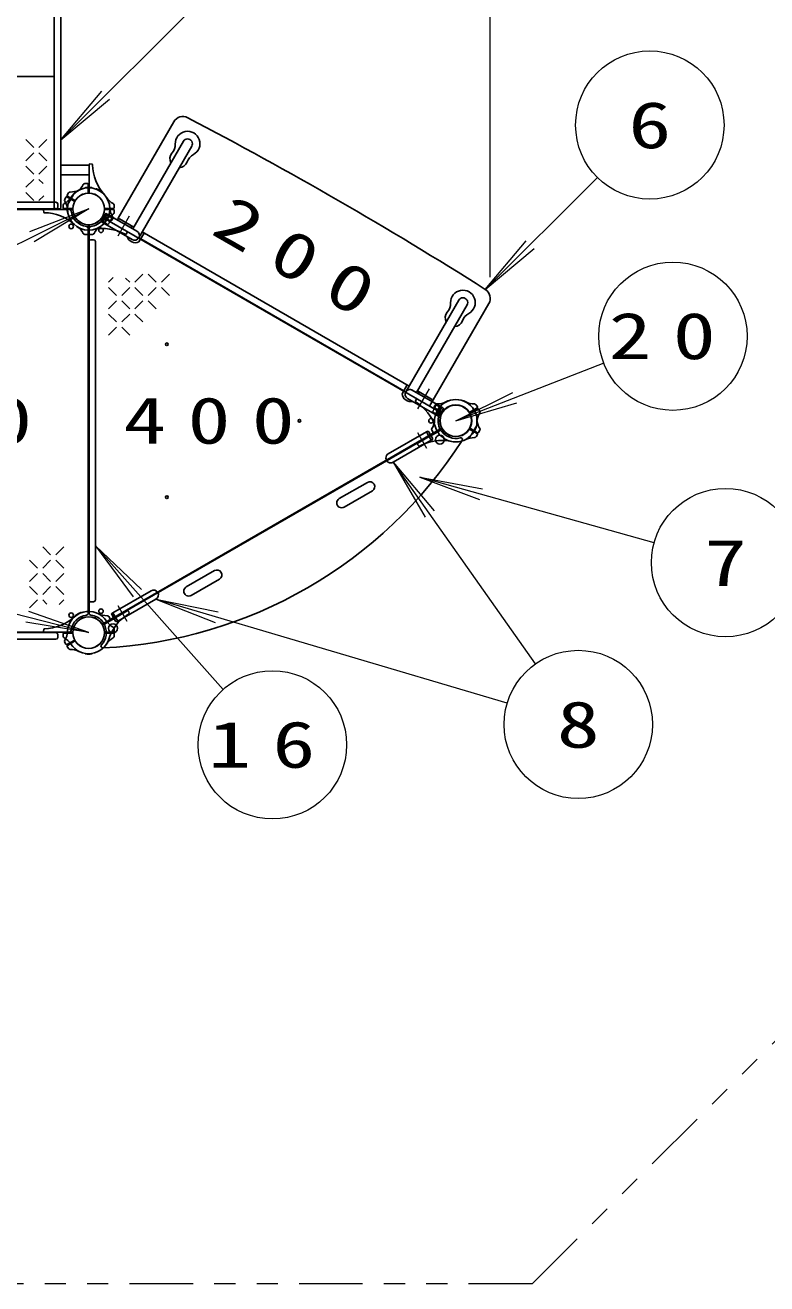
# Model space of a CAD drawing. Units: millimetres on the paper, scale 1:60. Extents: x -385 to 0, y -594 to 267.
# Drawn here: x -204.9 to -169.9, y 59.2 to 118.6 of the extents above; entities that cross this region are included whole.
import ezdxf
from ezdxf.enums import TextEntityAlignment as Align

# ---------------------------------------------------------------- set-up
doc = ezdxf.new("R2010")
doc.units = ezdxf.units.MM
for name, pattern in [('USER1', [4.5, 2.5, -2]), ('USER2', [6, 3, -1, 1, -1]), ('USER3', [8, 3, -1, 1, -1, 1, -1])]:
    doc.linetypes.add(name, pattern=pattern)
doc.layers.add('LY_1', color=7, linetype='Continuous', lineweight=25)
doc.styles.add('ＭＳ ゴシック', font='')
doc.styles.get('ＭＳ ゴシック').set_extended_font_data('MS Gothic')

msp = doc.modelspace()

# ---------------------------------------------------------------- linework, layer by layer
at = {"layer": 'LY_1', "lineweight": 13}
for p, q in [((-182.945, 106.715), (-182.945, 220.745)), ((-196.484, 119.908), (-203.198, 113.195)), ((-203.198, 113.195), (-201.269, 115.493)), ((-203.198, 113.195), (-200.9, 115.123)), ((-204.858, 113.207), (-204.483, 112.832)), ((-203.858, 113.207), (-204.233, 112.832)), ((-204.483, 112.582), (-204.858, 112.207)), ((-204.233, 112.582), (-203.858, 112.207)), ((-204.858, 111.957), (-204.483, 111.582)), ((-203.858, 111.957), (-204.233, 111.582)), ((-204.483, 111.332), (-204.858, 110.957)), ((-204.233, 111.332), (-204.033, 111.133)), ((-177.892, 111.422), (-183.178, 106.137)), ((-204.858, 110.707), (-204.483, 110.332)), ((-204.01, 110.555), (-204.233, 110.332)), ((-225.43, 98.31), (-201.889, 109.935)), ((-201.889, 109.935), (-204.685, 108.847)), ((-201.889, 109.935), (-204.453, 108.378)), ((-183.178, 106.137), (-181.249, 108.435)), ((-183.178, 106.137), (-180.88, 108.065)), ((-200.732, 106.695), (-200.955, 106.473)), ((-199.955, 106.473), (-200.154, 106.672)), ((-199.33, 106.848), (-199.705, 106.473)), ((-198.705, 106.473), (-199.08, 106.848)), ((-198.08, 106.848), (-198.455, 106.473)), ((-200.58, 105.848), (-200.955, 106.223)), ((-199.955, 106.223), (-200.33, 105.848)), ((-199.33, 105.848), (-199.705, 106.223)), ((-198.705, 106.223), (-199.08, 105.848)), ((-198.08, 105.848), (-198.455, 106.223)), ((-200.58, 105.598), (-200.955, 105.223)), ((-199.955, 105.223), (-200.33, 105.598)), ((-199.33, 105.598), (-199.705, 105.223)), ((-198.705, 105.223), (-199.08, 105.598)), ((-200.58, 104.598), (-200.955, 104.973)), ((-199.955, 104.973), (-200.33, 104.598)), ((-199.33, 104.598), (-199.705, 104.973)), ((-200.58, 104.348), (-200.955, 103.973)), ((-199.955, 103.973), (-200.33, 104.348)), ((-177.59, 102.655), (-184.569, 99.935)), ((-184.569, 99.935), (-181.879, 101.264)), ((-184.569, 99.935), (-181.689, 100.777)), ((-187.529, 97.979), (-186.019, 95.387)), ((-187.529, 97.979), (-185.592, 95.688)), ((-180.81, 88.459), (-187.529, 97.979)), ((-186.264, 97.268), (-183.456, 96.211)), ((-186.264, 97.268), (-183.316, 96.715)), ((-175.216, 94.18), (-186.264, 97.268)), ((-225.178, 95.893), (-201.889, 89.935)), ((-204.058, 93.979), (-203.683, 93.604)), ((-203.433, 93.604), (-203.058, 93.979)), ((-201.573, 94.035), (-199.783, 91.628)), ((-201.573, 94.035), (-199.392, 91.975)), ((-195.544, 87.252), (-201.573, 94.035)), ((-204.683, 93.354), (-204.308, 92.979)), ((-204.058, 92.979), (-203.683, 93.354)), ((-203.433, 93.354), (-203.058, 92.979)), ((-204.683, 92.354), (-204.308, 92.729)), ((-204.058, 92.729), (-203.683, 92.354)), ((-203.433, 92.354), (-203.058, 92.729)), ((-204.683, 92.104), (-204.308, 91.729)), ((-204.058, 91.729), (-203.683, 92.104)), ((-203.433, 92.104), (-203.058, 91.729)), ((-198.715, 91.521), (-195.925, 90.419)), ((-198.715, 91.521), (-195.776, 90.92)), ((-182.147, 86.597), (-198.715, 91.521)), ((-201.889, 89.935), (-204.72, 90.929)), ((-204.683, 91.104), (-204.308, 91.479)), ((-204.058, 91.479), (-203.858, 91.279)), ((-203.28, 91.256), (-203.058, 91.479)), ((-201.889, 89.935), (-204.85, 90.423))]:
    msp.add_line(p, q, dxfattribs=at)
at = {"layer": 'LY_1'}
for p, q in [((-203.514, 122.435), (-203.514, 109.935)), ((-203.198, 122.352), (-203.198, 110.019)), ((-203.514, 116.185), (-208.139, 116.185)), ((-197.879, 114.048), (-200.504, 109.501)), ((-197.421, 113.129), (-199.807, 108.995)), ((-197.028, 112.902), (-199.528, 108.572)), ((-201.864, 111.995), (-203.198, 111.995)), ((-201.864, 110.717), (-201.864, 112.026)), ((-201.829, 112.059), (-201.742, 112.055)), ((-201.864, 111.542), (-203.198, 111.542)), ((-201.949, 111.142), (-202.07, 111.138)), ((-201.914, 110.717), (-201.914, 111.109)), ((-202.905, 110.59), (-202.836, 110.702)), ((-202.553, 110.348), (-202.893, 110.544)), ((-202.056, 110.921), (-202.056, 110.924)), ((-201.723, 110.921), (-201.723, 110.924)), ((-201.541, 110.873), (-201.539, 110.875)), ((-201.252, 110.706), (-201.251, 110.708)), ((-203.431, 110.252), (-212.848, 110.252)), ((-203.431, 109.935), (-212.848, 109.935)), ((-203.431, 109.935), (-203.281, 109.935)), ((-203.348, 110.169), (-203.348, 110.019)), ((-203.096, 109.995), (-203.092, 110.116)), ((-202.671, 109.96), (-203.063, 109.96)), ((-202.965, 110.487), (-203.021, 110.38)), ((-202.578, 110.304), (-202.918, 110.501)), ((-202.875, 110.102), (-202.878, 110.102)), ((-201.108, 109.96), (-200.716, 109.96)), ((-200.682, 109.995), (-200.687, 110.126)), ((-202.671, 109.91), (-208.139, 109.91)), ((-204.013, 109.875), (-204.009, 109.788)), ((-202.875, 109.769), (-202.878, 109.769)), ((-201.115, 109.692), (-201.292, 109.386)), ((-201.011, 109.69), (-201.238, 109.297)), ((-185.258, 100.304), (-201.225, 109.523)), ((-201.2, 109.566), (-200.86, 109.37)), ((-201.108, 109.91), (-200.716, 109.91)), ((-201.047, 109.711), (-201.011, 109.69)), ((-199.611, 108.882), (-201.011, 109.69)), ((-200.814, 109.383), (-200.757, 109.49)), ((-200.682, 109.876), (-200.686, 109.755)), ((-199.762, 109.073), (-200.432, 109.46)), ((-201.949, 108.728), (-202.08, 108.733)), ((-201.914, 109.154), (-201.914, 99.935)), ((-201.864, 109.154), (-201.864, 90.846)), ((-201.274, 109.318), (-201.238, 109.297)), ((-199.838, 108.489), (-201.238, 109.297)), ((-200.08, 108.821), (-200.128, 108.748)), ((-199.855, 109.126), (-199.9, 109.048)), ((-199.277, 108.793), (-199.519, 108.374)), ((-186.772, 101.573), (-199.37, 108.846)), ((-201.889, 91.477), (-201.889, 108.394)), ((-201.83, 108.728), (-201.709, 108.732)), ((-201.656, 108.477), (-201.806, 108.477)), ((-201.573, 91.477), (-201.573, 108.394)), ((-187.023, 101.352), (-199.436, 108.519)), ((-184.43, 105.629), (-186.93, 101.299)), ((-184.038, 105.402), (-186.424, 101.268)), ((-183.012, 105.465), (-185.808, 100.622)), ((-186.864, 101.626), (-187.106, 101.208)), ((-186.621, 101.382), (-185.221, 100.573)), ((-186.379, 101.346), (-185.71, 100.96)), ((-186.287, 101.293), (-186.332, 101.215)), ((-186.847, 100.989), (-185.447, 100.181)), ((-186.438, 100.945), (-186.478, 100.867)), ((-185.585, 100.59), (-185.52, 100.693)), ((-185.233, 100.348), (-185.573, 100.544)), ((-185.221, 100.573), (-185.447, 100.181)), ((-185.166, 100.484), (-185.343, 100.178)), ((-185.185, 100.553), (-185.221, 100.573)), ((-185.206, 100.706), (-185.208, 100.708)), ((-184.918, 100.873), (-184.919, 100.875)), ((-184.22, 100.873), (-184.219, 100.875)), ((-183.932, 100.706), (-183.93, 100.708)), ((-183.905, 100.348), (-183.565, 100.544)), ((-183.88, 100.304), (-183.54, 100.501)), ((-183.553, 100.59), (-183.623, 100.702)), ((-183.494, 100.487), (-183.437, 100.38)), ((-201.914, 99.935), (-201.914, 90.846)), ((-185.411, 100.16), (-185.447, 100.181)), ((-185.258, 99.566), (-201.225, 90.348)), ((-201.099, 90.392), (-185.359, 99.479)), ((-185.951, 99.413), (-187.756, 98.372)), ((-185.915, 99.434), (-185.951, 99.413)), ((-185.725, 99.021), (-185.951, 99.413)), ((-185.67, 99.11), (-185.847, 99.416)), ((-185.233, 99.523), (-185.74, 99.23)), ((-185.644, 99.383), (-185.701, 99.49)), ((-183.905, 99.523), (-183.565, 99.327)), ((-183.88, 99.566), (-183.54, 99.37)), ((-183.553, 99.28), (-183.617, 99.177)), ((-183.494, 99.383), (-183.432, 99.499)), ((-185.725, 99.021), (-187.529, 97.979)), ((-185.689, 99.042), (-185.725, 99.021)), ((-188.74, 97.027), (-190.068, 96.26)), ((-188.507, 96.623), (-189.835, 95.856)), ((-197.285, 92.093), (-195.957, 92.86)), ((-197.052, 91.689), (-195.724, 92.456)), ((-200.746, 90.872), (-198.942, 91.913)), ((-200.519, 90.479), (-198.715, 91.521)), ((-201.656, 91.394), (-201.806, 91.394)), ((-202.527, 90.706), (-202.528, 90.708)), ((-202.238, 90.873), (-202.239, 90.875)), ((-201.2, 90.304), (-200.693, 90.597)), ((-200.874, 90.59), (-200.938, 90.693)), ((-200.624, 90.477), (-200.8, 90.783)), ((-200.782, 90.851), (-200.746, 90.872)), ((-200.519, 90.479), (-200.746, 90.872)), ((-200.555, 90.458), (-200.519, 90.479)), ((-203.431, 89.935), (-212.848, 89.935)), ((-202.671, 89.96), (-208.139, 89.96)), ((-204.013, 89.995), (-204.009, 90.083)), ((-203.348, 89.702), (-203.348, 89.852)), ((-203.096, 89.876), (-203.092, 89.755)), ((-202.671, 89.91), (-203.063, 89.91)), ((-201.108, 89.96), (-200.716, 89.96)), ((-201.108, 89.91), (-200.716, 89.91)), ((-200.682, 89.876), (-200.687, 89.745)), ((-200.682, 89.995), (-200.686, 90.116)), ((-203.431, 89.619), (-212.848, 89.619)), ((-202.965, 89.383), (-203.026, 89.499)), ((-202.578, 89.566), (-202.918, 89.37)), ((-202.905, 89.28), (-202.841, 89.177)), ((-202.553, 89.523), (-202.893, 89.327)), ((-202.056, 88.949), (-202.056, 88.947)), ((-201.723, 88.949), (-201.723, 88.947))]:
    msp.add_line(p, q, dxfattribs=at)
at = {"layer": 'LY_1', "linetype": 'USER2', "lineweight": 13}
for p, q in [((-202.553, 110.702), (-202.885, 110.127)), ((-200.893, 109.744), (-201.225, 109.169)), ((-200.505, 108.667), (-199.962, 109.607)), ((-186.36, 100.5), (-185.817, 101.44)), ((-185.233, 100.702), (-185.565, 100.127)), ((-185.931, 98.628), (-186.357, 99.366)), ((-183.573, 99.744), (-183.905, 99.169)), ((-200.076, 90.461), (-200.502, 91.2))]:
    msp.add_line(p, q, dxfattribs=at)
at = {"layer": 'LY_1', "linetype": 'USER1', "lineweight": 13}
for p, q in [((-201.214, 109.338), (-200.969, 109.196)), ((-201.034, 109.649), (-200.789, 109.508)), ((-200.789, 109.508), (-200.969, 109.196)), ((-185.489, 100.675), (-185.669, 100.363)), ((-185.244, 100.533), (-185.489, 100.675)), ((-185.424, 100.221), (-185.669, 100.363)), ((-185.74, 99.23), (-186.367, 98.868)), ((-186.378, 98.821), (-186.331, 98.748)), ((-200.693, 90.597), (-200.066, 90.959)), ((-200.02, 90.945), (-199.98, 90.867))]:
    msp.add_line(p, q, dxfattribs=at)
at = {"layer": 'LY_1', "linetype": 'USER3', "lineweight": 13}
for q in [(-152.945, 87.211), (-227.123, 59.193)]:
    msp.add_line((-180.964, 59.193), q, dxfattribs=at)
at = {"layer": 'LY_1', "lineweight": 13}
for centre in [(-175.417, 113.897), (-174.329, 103.926), (-171.845, 93.238), (-178.792, 85.6), (-193.219, 84.636)]:
    msp.add_circle(centre, 3.5, dxfattribs=at)
at = {"layer": 'LY_1'}
for centre, radius in [((-201.889, 109.935), 0.75), ((-201.889, 109.935), 0.743), ((-202.714, 109.11), 0.108), ((-201.306, 108.925), 0.108), ((-198.199, 103.544), 0.0625), ((-184.569, 99.935), 0.75), ((-184.569, 99.935), 0.743), ((-191.949, 99.935), 0.0625), ((-185.736, 99.935), 0.108), ((-185.319, 99.042), 0.208), ((-198.199, 96.327), 0.0625), ((-201.306, 90.946), 0.108), ((-202.714, 90.76), 0.108), ((-201.889, 89.935), 0.75), ((-201.889, 89.935), 0.743), ((-200.74, 90.138), 0.208)]:
    msp.add_circle(centre, radius, dxfattribs=at)
for centre, radius, start, end in [((-197.446, 113.798), 0.5, 62.36238, 150), ((-288.415, -59.931), 196.604, 57.63762, 62.36238), ((-197.224, 113.015), 0.583, 298.43167, 181.56833), ((-198.46, 112.982), 0.653, 319.98427, 1.56833), ((-197.224, 113.015), 0.227, 330, 150), ((-197.641, 112.294), 0.417, 139.98427, 207.04363), ((-196.636, 111.928), 0.653, 118.43167, 160.01573), ((-201.831, 112.026), 0.0333, 87, 180), ((-201.744, 112.022), 0.0333, 1.08415, 87), ((-199.544, 112.063), 2.167, 181.08415, 222.21724), ((-197.641, 112.294), 0.417, 272.95637, 340.01573), ((-202.067, 111.055), 0.0833, 92, 152.54116), ((-201.948, 111.109), 0.0333, 0, 92), ((-202.877, 110.573), 0.0333, 148, 240), ((-201.889, 109.935), 1, 0, 180), ((-202.77, 110.649), 0.0833, 87.45884, 148), ((-202.729, 111.565), 0.833, 267.45884, 297.27281), ((-202.881, 111.478), 0.833, 302.72719, 332.54116), ((-202.039, 110.924), 0.0167, 98.62693, 180), ((-201.889, 109.935), 1.017, 90, 98.62693), ((-201.948, 110.717), 0.0333, 274.27066, 0), ((-201.889, 109.935), 1.017, 81.37307, 90), ((-201.831, 110.717), 0.0333, 180, 265.72934), ((-201.739, 110.924), 0.0167, 0, 81.37307), ((-201.525, 110.867), 0.0167, 68.62693, 150), ((-201.889, 109.935), 1.017, 60, 68.62693), ((-201.889, 109.935), 1.017, 51.37307, 60), ((-201.265, 110.717), 0.0167, 330, 51.37307), ((-203.431, 110.019), 0.0833, 180, 270), ((-203.431, 110.169), 0.0833, 0, 90), ((-203.431, 110.019), 0.0833, 270, 0), ((-203.281, 110.019), 0.0833, 270, 360), ((-203.063, 109.994), 0.0333, 178, 270), ((-203.009, 110.113), 0.0833, 117.45884, 178), ((-203.432, 110.927), 0.833, 297.45884, 327.27281), ((-202.948, 110.341), 0.0833, 152, 212.54116), ((-203.721, 109.848), 0.833, 2.7272, 32.54116), ((-202.935, 110.472), 0.0333, 60, 152), ((-201.889, 109.935), 1.017, 171.37307, 180), ((-201.889, 109.935), 1.017, 180, 188.62693), ((-202.878, 110.085), 0.0167, 90, 171.37307), ((-201.889, 109.935), 1, 180, 0), ((-202.671, 109.994), 0.0333, 270, 355.72934), ((-202.595, 110.275), 0.0333, 334.27066, 60), ((-202.537, 110.376), 0.0333, 240, 325.72934), ((-201.108, 109.994), 0.0333, 184.27066, 270), ((-200.347, 110.927), 0.833, 212.72719, 242.54116), ((-200.058, 110.023), 0.833, 182.72719, 212.54116), ((-200.77, 110.113), 0.0833, 2, 62.54116), ((-200.716, 109.994), 0.0333, 270, 2), ((-203.98, 109.877), 0.0333, 90, 183), ((-203.976, 109.79), 0.0333, 183, 268.91585), ((-204.017, 107.59), 2.167, 47.78276, 88.91585), ((-202.878, 109.785), 0.0167, 188.62693, 270), ((-202.8, 109.827), 0.0833, 6.78718, 90), ((-201.889, 109.935), 0.833, 186.78718, 263.21282), ((-202.671, 109.877), 0.0333, 4.27066, 90), ((-201.889, 109.935), 0.833, 276.78718, 323.21282), ((-201.249, 109.361), 0.05, 150, 240), ((-201.242, 109.494), 0.0333, 60, 145.72934), ((-201.155, 109.386), 0.0833, 60, 143.21282), ((-201.184, 109.595), 0.0333, 154.27066, 240), ((-201.108, 109.877), 0.0333, 90, 175.72934), ((-201.072, 109.667), 0.05, 60, 150), ((-200.347, 108.944), 0.833, 117.45884, 147.27281), ((-200.844, 109.399), 0.0333, 240, 332), ((-200.831, 109.529), 0.0833, 332, 32.54116), ((-200.77, 109.758), 0.0833, 297.45884, 358), ((-200.716, 109.877), 0.0333, 358, 90), ((-200.474, 109.387), 0.0833, 60, 150), ((-202.881, 108.393), 0.833, 27.45884, 57.2728), ((-202.067, 108.816), 0.0833, 207.45884, 268), ((-201.998, 109.025), 0.0833, 0, 83.21282), ((-201.948, 108.762), 0.0333, 268, 0), ((-201.948, 109.154), 0.0333, 0, 85.72934), ((-201.831, 109.154), 0.0333, 94.27066, 180), ((-201.781, 109.025), 0.0833, 96.78718, 180), ((-201.831, 108.762), 0.0333, 180, 272), ((-201.712, 108.816), 0.0833, 272, 332.54116), ((-201.219, 106.84), 2.167, 61.08415, 102.21724), ((-200.898, 108.393), 0.833, 122.72719, 152.54116), ((-200.155, 108.766), 0.0333, 241.08415, 327), ((-200.108, 108.839), 0.0333, 327, 60), ((-199.724, 108.685), 0.227, 240, 60), ((-201.806, 108.394), 0.0833, 90, 180), ((-201.656, 108.394), 0.0833, 0, 90), ((-199.683, 108.758), 0.417, 198.07328, 293.1301), ((-184.234, 105.515), 0.583, 298.43167, 181.56833), ((-183.445, 105.715), 0.5, 330, 57.63762), ((-185.47, 105.482), 0.653, 319.98427, 1.56833), ((-184.234, 105.515), 0.227, 330, 150), ((-184.651, 104.794), 0.417, 139.98427, 207.04363), ((-184.651, 104.794), 0.417, 272.95637, 340.01573), ((-183.645, 104.428), 0.653, 118.43167, 160.01573), ((-186.692, 101.258), 0.417, 186.8699, 281.92672), ((-186.734, 101.185), 0.227, 60, 240), ((-186.448, 100.852), 0.0333, 153, 238.91585), ((-187.584, 98.968), 2.167, 17.78276, 58.91585), ((-186.409, 100.93), 0.0333, 60, 153), ((-185.751, 100.887), 0.0833, 330, 60), ((-185.556, 100.573), 0.0333, 148, 240), ((-184.569, 99.935), 1, 120, 177.27281), ((-185.45, 100.649), 0.0833, 87.45884, 148), ((-185.409, 101.565), 0.833, 267.45884, 297.27281), ((-185.193, 100.717), 0.0167, 128.62693, 210), ((-184.569, 99.935), 1.017, 120, 128.62693), ((-185.21, 100.509), 0.05, 330, 60), ((-184.569, 99.935), 1.017, 111.37307, 120), ((-184.569, 99.935), 1, 60, 120), ((-184.933, 100.867), 0.0167, 30, 111.37307), ((-184.204, 100.867), 0.0167, 68.62693, 150), ((-184.569, 99.935), 1.017, 60, 68.62693), ((-183.729, 101.565), 0.833, 242.72719, 272.54116), ((-184.569, 99.935), 1, 2.7272, 60), ((-184.569, 99.935), 1.017, 51.37307, 60), ((-183.945, 100.717), 0.0167, 330, 51.37307), ((-183.688, 100.649), 0.0833, 32, 92.54116), ((-183.581, 100.573), 0.0333, 300, 32), ((-183.523, 100.472), 0.0333, 28, 120), ((-186.4, 100.023), 0.833, 327.45884, 357.27281), ((-185.386, 100.203), 0.05, 240, 330), ((-184.569, 99.935), 0.833, 156.78718, 203.21282), ((-185.411, 100.297), 0.0833, 336.78718, 60), ((-185.275, 100.275), 0.0333, 334.27066, 60), ((-185.216, 100.376), 0.0333, 240, 325.72934), ((-184.569, 99.935), 1, 300, 357.27281), ((-183.922, 100.376), 0.0333, 214.27066, 300), ((-183.863, 100.275), 0.0333, 120, 205.72934), ((-182.738, 99.848), 0.833, 147.45884, 177.27281), ((-182.738, 100.023), 0.833, 182.72719, 212.54116), ((-183.51, 100.341), 0.0833, 327.45884, 28), ((-185.89, 99.391), 0.05, 30, 120), ((-185.627, 99.529), 0.0833, 147.45884, 208), ((-185.615, 99.399), 0.0333, 208, 300), ((-184.569, 99.935), 1, 197.78276, 240), ((-185.411, 99.574), 0.0833, 300, 23.21282), ((-185.318, 99.407), 0.0833, 35.21591, 120), ((-185.275, 99.595), 0.0333, 300, 25.72934), ((-184.569, 99.935), 0.833, 215.21591, 284.11578), ((-185.216, 99.494), 0.0333, 34.27066, 120), ((-183.922, 99.494), 0.0333, 60, 145.72934), ((-183.863, 99.595), 0.0333, 154.27066, 240), ((-183.581, 99.298), 0.0333, 328, 60), ((-183.523, 99.399), 0.0333, 240, 332), ((-183.51, 99.529), 0.0833, 332, 32.54116), ((-202.229, 110.524), 21.333, 272.69147, 327.30853), ((-185.239, 96.84), 2.167, 77.78276, 109.60041), ((-185.714, 99.085), 0.05, 300, 30), ((-184.569, 99.935), 1, 240, 300), ((-184.345, 99.046), 0.0833, 327.30853, 104.11578), ((-183.729, 98.306), 0.833, 87.45884, 117.27281), ((-183.688, 99.222), 0.0833, 267.45884, 328), ((-187.642, 98.175), 0.227, 120, 300), ((-188.623, 96.825), 0.233, 300, 120), ((-189.951, 96.058), 0.233, 120, 300), ((-195.84, 92.658), 0.233, 300, 120), ((-198.828, 91.717), 0.227, 300, 120), ((-197.168, 91.891), 0.233, 120, 300), ((-201.889, 89.935), 1, 32.7272, 177.27281), ((-201.806, 91.477), 0.0833, 180, 270), ((-201.656, 91.477), 0.0833, 270, 0), ((-204.017, 92.281), 2.167, 271.08415, 312.21724), ((-201.889, 89.935), 0.833, 96.78718, 173.21282), ((-202.514, 90.717), 0.0167, 128.62693, 210), ((-201.889, 89.935), 1.017, 120, 128.62693), ((-201.889, 89.935), 1.017, 111.37307, 120), ((-202.254, 90.867), 0.0167, 30, 111.37307), ((-201.998, 90.846), 0.0833, 276.78718, 0), ((-201.781, 90.846), 0.0833, 180, 263.21282), ((-201.889, 89.935), 0.833, 36.78718, 83.21282), ((-201.049, 91.565), 0.833, 242.72719, 272.54116), ((-201.242, 90.376), 0.0333, 214.27066, 300), ((-201.155, 90.484), 0.0833, 216.78718, 300), ((-201.057, 90.32), 0.0833, 120, 204.78409), ((-200.347, 90.927), 0.833, 212.72719, 242.54116), ((-201.009, 90.649), 0.0833, 32, 92.54116), ((-198.874, 88.968), 2.167, 130.39959, 162.21724), ((-200.902, 90.573), 0.0333, 300, 32), ((-200.757, 90.808), 0.05, 120, 210), ((-200.58, 90.502), 0.05, 210, 300), ((-203.98, 89.994), 0.0333, 177, 270), ((-203.976, 90.081), 0.0333, 91.08415, 177), ((-203.431, 89.852), 0.0833, 0, 90), ((-203.063, 89.877), 0.0333, 90, 182), ((-203.009, 89.758), 0.0833, 182, 242.54116), ((-203.721, 90.023), 0.833, 327.45884, 357.27281), ((-202.8, 90.044), 0.0833, 270, 353.21282), ((-202.671, 89.994), 0.0333, 270, 355.72934), ((-202.671, 89.877), 0.0333, 4.27066, 90), ((-201.889, 89.935), 0.833, 315.88422, 24.78409), ((-201.184, 90.275), 0.0333, 120, 205.72934), ((-201.108, 89.994), 0.0333, 184.27066, 270), ((-201.108, 89.877), 0.0333, 90, 175.72934), ((-200.77, 90.113), 0.0833, 2, 62.54116), ((-200.77, 89.758), 0.0833, 297.45884, 358), ((-200.716, 89.994), 0.0333, 270, 2), ((-200.716, 89.877), 0.0333, 358, 90), ((-203.431, 89.702), 0.0833, 270, 0), ((-203.432, 88.944), 0.833, 32.7272, 62.54116), ((-202.948, 89.529), 0.0833, 147.45884, 208), ((-202.935, 89.399), 0.0333, 208, 300), ((-202.877, 89.298), 0.0333, 120, 212), ((-202.77, 89.222), 0.0833, 212, 272.54116), ((-202.729, 88.306), 0.833, 62.7272, 92.54116), ((-201.889, 89.935), 1, 212.72719, 342.21724), ((-202.595, 89.595), 0.0333, 300, 25.72934), ((-202.537, 89.494), 0.0333, 34.27066, 120), ((-201.231, 89.297), 0.0833, 135.88422, 272.69147), ((-200.347, 88.944), 0.833, 117.45884, 147.27281), ((-202.039, 88.947), 0.0167, 180, 261.37307), ((-201.889, 89.935), 1.017, 261.37307, 270), ((-201.889, 89.935), 1.017, 270, 278.62693), ((-201.739, 88.947), 0.0167, 278.62693, 0)]:
    msp.add_arc(centre, radius, start, end, dxfattribs=at)
at = {"layer": 'LY_1', "linetype": 'USER1', "lineweight": 13}
for centre, radius, start, end in [((-186.35, 98.839), 0.0333, 120, 213), ((-186.303, 98.766), 0.0333, 213, 298.91585), ((-185.239, 96.84), 2.167, 109.60041, 118.91585), ((-200.05, 90.93), 0.0333, 27, 120), ((-198.874, 88.968), 2.167, 121.08415, 130.39959), ((-200.01, 90.852), 0.0333, 301.08415, 27)]:
    msp.add_arc(centre, radius, start, end, dxfattribs=at)

# ---------------------------------------------------------------- texts
at = {"layer": 'LY_1', "style": 'ＭＳ ゴシック', "width": 1.35}
for s, p in [('6', (-175.417, 113.897)), ('7', (-171.845, 93.238)), ('8', (-178.792, 85.6))]:
    msp.add_text(s, height=2.199, dxfattribs=at).set_placement(p, align=Align.MIDDLE_CENTER)
at = {"layer": 'LY_1', "insert": (-195.655, 109.733), "char_height": 2.199, "attachment_point": 4, "rotation": 330, "style": 'ＭＳ ゴシック'}
msp.add_mtext('\\T1.5;\\W1.35;200', dxfattribs=at)
at = {"layer": 'LY_1', "char_height": 2.199, "style": 'ＭＳ ゴシック'}
for s, insert, attachment_point in [('\\T1.5;\\W1.35;20', (-174.329, 103.926), 5), ('\\T1.5;\\W1.35;500', (-212.639, 99.935), 4), ('\\T1.5;\\W1.35;400', (-200.251, 99.935), 4), ('\\T1.5;\\W1.35;16', (-193.219, 84.636), 5)]:
    msp.add_mtext(s, dxfattribs=dict(at, insert=insert, attachment_point=attachment_point))

doc.saveas('drawing.dxf')
